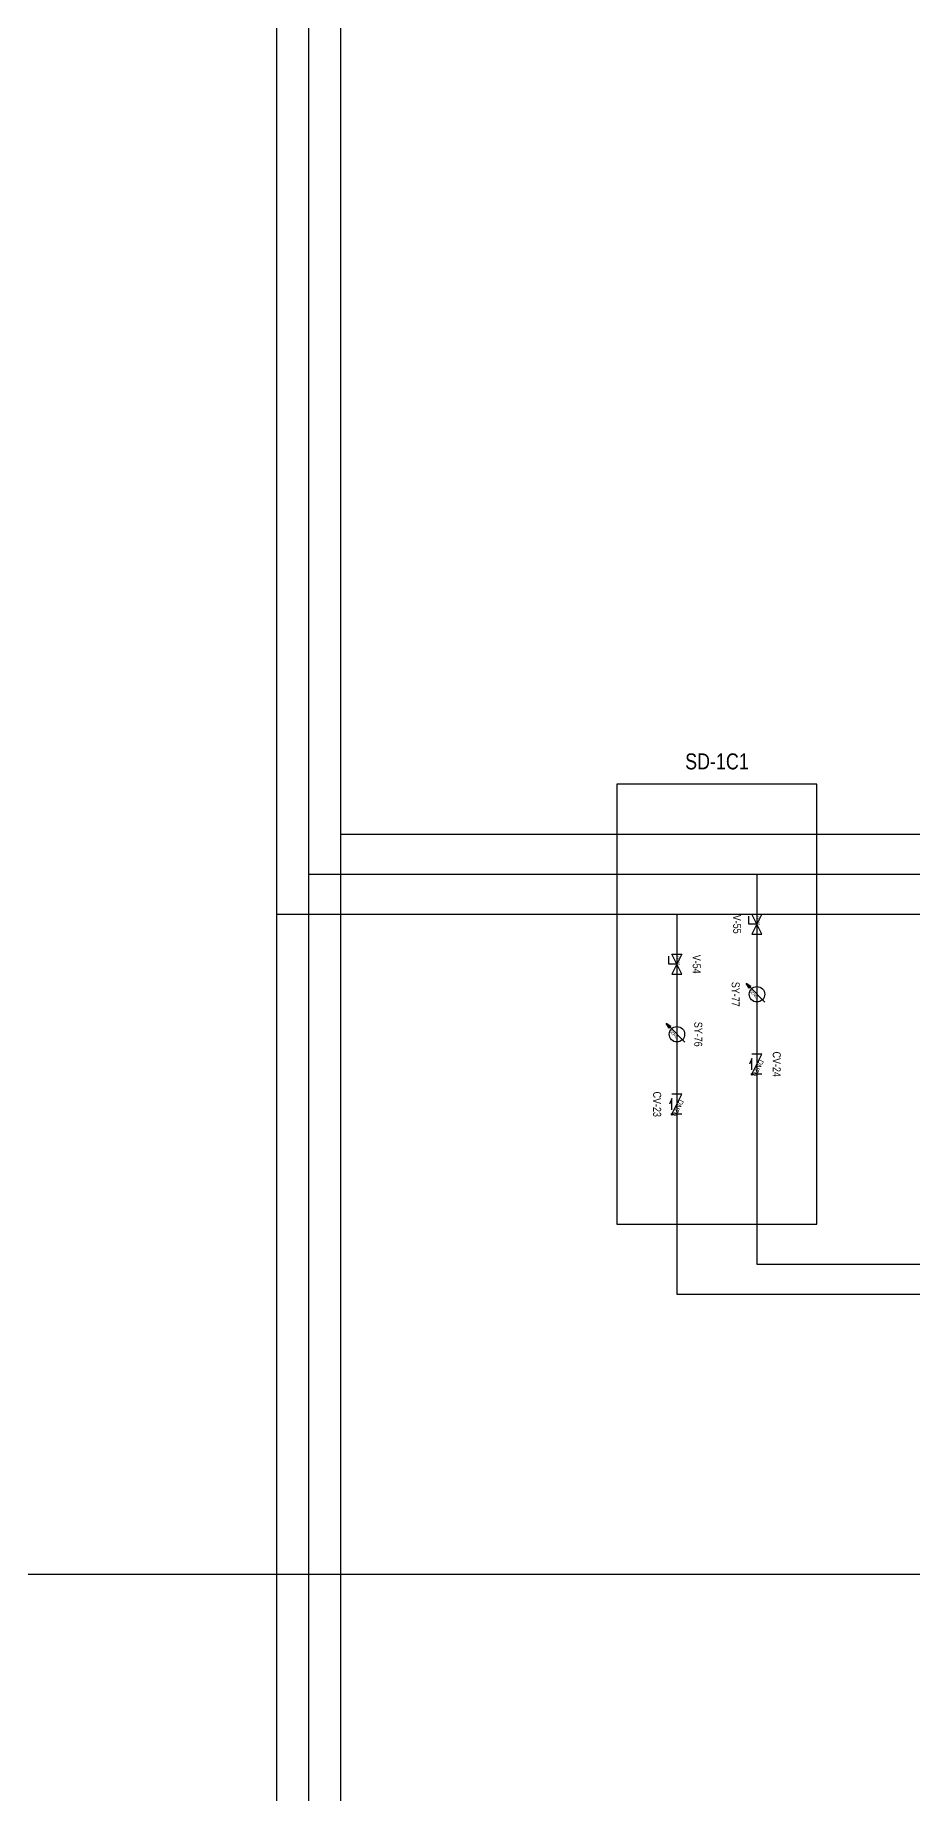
# Model space of a CAD drawing. Header units: centimetres. Extents: x 247996 to 315152, y -468471 to -440326.
# Drawn here: x 267899 to 268338, y -444710 to -443831 of the extents above; entities that cross this region are included whole.
import ezdxf
from ezdxf.enums import TextEntityAlignment as Align

# ---------------------------------------------------------------- set-up
doc = ezdxf.new("R2010")
doc.units = ezdxf.units.CM
doc.linetypes.add('0', pattern=[500, 500])
doc.linetypes.add('BASMA HATTI', pattern=[0.375, 0.25, -0.125])
for name, color, linetype in [('SCOTT-MTY-SAYAC', 3, 'Continuous'), ('SCOTT-MTY-SEMA', 8, 'Continuous'), ('SCOTT-MTY-SIRKULASYON-BORU', 31, 'Continuous'), ('SCOTT-MTY-VANA', 1, 'Continuous')]:
    doc.layers.add(name, color=color, linetype=linetype)
doc.layers.add('SCOTT-MTY-SICAKSU-BORU', color=1, linetype='BASMA HATTI', lineweight=30)
doc.layers.add('SCOTT-MTY-SOGUKSU-BORU', color=5, linetype='0', lineweight=30)
doc.styles.add('CAP', font='wturkce.SHX', dxfattribs={"width": 0.65})
doc.styles.add('ROTAS', font='arial.ttf')

# ---------------------------------------------------------------- blocks, each defined once
blk = doc.blocks.new('MTY-KURESEL VANA')
at = {"layer": 'SCOTT-MTY-VANA'}
for p, q in [((0, 0), (0, 8)), ((0, 8), (8, 8))]:
    blk.add_line(p, q, dxfattribs=at)
blk.add_lwpolyline([(-10, 5), (-10, -5), (10, 5), (10, -5), (-10, 5)], dxfattribs=at)
blk.add_attdef('CAP', (-1.1, -2.7), '', height=2.5, dxfattribs=at)
blk = doc.blocks.new('MTY-SU SAYACI')
at = {"layer": 'SCOTT-MTY-VANA'}
blk.add_hatch(color=256, dxfattribs=at).paths.add_polyline_path([(9.8, 9.8), (5.6, 7), (7, 5.6)])
for p, q in [((-7.3, -7.3), (6.3, 6.3)), ((5.6, 7), (9.8, 9.8)), ((7, 5.6), (5.6, 7)), ((7, 5.6), (9.8, 9.8))]:
    blk.add_line(p, q, dxfattribs=at)
blk.add_circle((0, 0), 7, dxfattribs=at)
blk.add_attdef('CAP', (-2.3, -1.2), '', height=2.5, rotation=45, dxfattribs=at)
blk = doc.blocks.new('MTY-CEKVALF VANA')
at = {"layer": 'SCOTT-MTY-VANA'}
h = blk.add_hatch(color=256, dxfattribs=at)
edge = h.paths.add_edge_path()
edge.add_arc((-10, 5), 1.41, 180, 540, ccw=False)
for p, q in [((-10, -5), (-10, 5)), ((-10, 5), (10, -5)), ((-5.6, 5), (5.6, 5)), ((5.6, 5), (0, 7.3)), ((10, -5), (10, 5))]:
    blk.add_line(p, q, dxfattribs=at)
at = {"layer": 'SCOTT-MTY-VANA', "style": 'CAP', "width": 0.65}
blk.add_attdef('CAP', (5.3, -2.7), '', height=5, rotation=153.4349, dxfattribs=at)

msp = doc.modelspace()

# ---------------------------------------------------------------- linework, layer by layer
at = {"layer": 'SCOTT-MTY-SAYAC'}
msp.add_lwpolyline([(268190, -444425), (268290, -444425), (268290, -444205), (268190, -444205)], close=True, dxfattribs=at)
at = {"layer": 'SCOTT-MTY-SEMA'}
msp.add_lwpolyline([(258900, -444600), (276550, -444600)], dxfattribs=at)
at = {"layer": 'SCOTT-MTY-SICAKSU-BORU'}
for points in [[(268036, -446110), (268036, -443040.4)], [(268036, -444250), (274960, -444250)], [(268260, -444250), (268260, -444445)], [(268260, -444445), (269035, -444445)]]:
    msp.add_lwpolyline(points, dxfattribs=at)
at = {"layer": 'SCOTT-MTY-SIRKULASYON-BORU'}
for points in [[(268052, -446080), (268052, -443030.8)], [(268052, -444230), (275020, -444230)]]:
    msp.add_lwpolyline(points, dxfattribs=at)
at = {"layer": 'SCOTT-MTY-SOGUKSU-BORU'}
for points in [[(268020, -446140), (268020, -443050)], [(268020, -444270), (274960, -444270)], [(268220, -444270), (268220, -444460)], [(268220, -444460), (269025, -444460)]]:
    msp.add_lwpolyline(points, dxfattribs=at)

# ---------------------------------------------------------------- block references
at = {"layer": 'SCOTT-MTY-SAYAC'}
ref = msp.add_blockref('MTY-SU SAYACI', (268260, -444310), dxfattribs=dict(at, xscale=0.55, yscale=0.55, rotation=90))
ref.add_attrib('CAP', 'DN20', (268260.63, -444311.26), dxfattribs={"height": 1.375, "rotation": 135})
ref = msp.add_blockref('MTY-SU SAYACI', (268220, -444330), dxfattribs=dict(at, xscale=0.55, yscale=0.55, rotation=90))
ref.add_attrib('CAP', 'DN20', (268220.63, -444331.26), dxfattribs={"height": 1.375, "rotation": 135})
at = {"layer": 'SCOTT-MTY-VANA', "xscale": 0.5, "yscale": 0.5, "rotation": 90}
for p in [(268260, -444275), (268220, -444295)]:
    msp.add_blockref('MTY-KURESEL VANA', p, dxfattribs=at).add_auto_attribs({'CAP': 'DN20'})
at = {"layer": 'SCOTT-MTY-VANA'}
ref = msp.add_blockref('MTY-CEKVALF VANA', (268260, -444345), dxfattribs=dict(at, xscale=0.5, yscale=0.5, rotation=90))
ref.add_attrib('CAP', 'DN20', (268261.33, -444342.34), dxfattribs={"height": 2.5, "rotation": 243.43495, "style": 'CAP'})
ref = msp.add_blockref('MTY-CEKVALF VANA', (268220, -444365), dxfattribs=dict(at, xscale=0.5, yscale=0.5, rotation=90))
ref.add_attrib('CAP', 'DN20', (268221.33, -444362.34), dxfattribs={"height": 2.5, "rotation": 243.43495, "style": 'CAP'})

# ---------------------------------------------------------------- texts
at = {"layer": 'SCOTT-MTY-SAYAC', "style": 'ROTAS', "width": 0.8}
msp.add_text('SD-1C1', height=8, dxfattribs=at).set_placement((268240, -444200), align=Align.BOTTOM_CENTER)
at = {"layer": 'SCOTT-MTY-VANA', "style": 'ROTAS', "width": 0.8}
for s, p in [('V-55', (268250.1, -444275)), ('V-54', (268229.9, -444295)), ('SY-77', (268249.35, -444310)), ('SY-76', (268230.65, -444330)), ('CV-24', (268269.9, -444345)), ('CV-23', (268210.1, -444365))]:
    msp.add_text(s, height=4, rotation=-90, dxfattribs=at).set_placement(p, align=Align.MIDDLE_CENTER)

doc.saveas('drawing.dxf')
